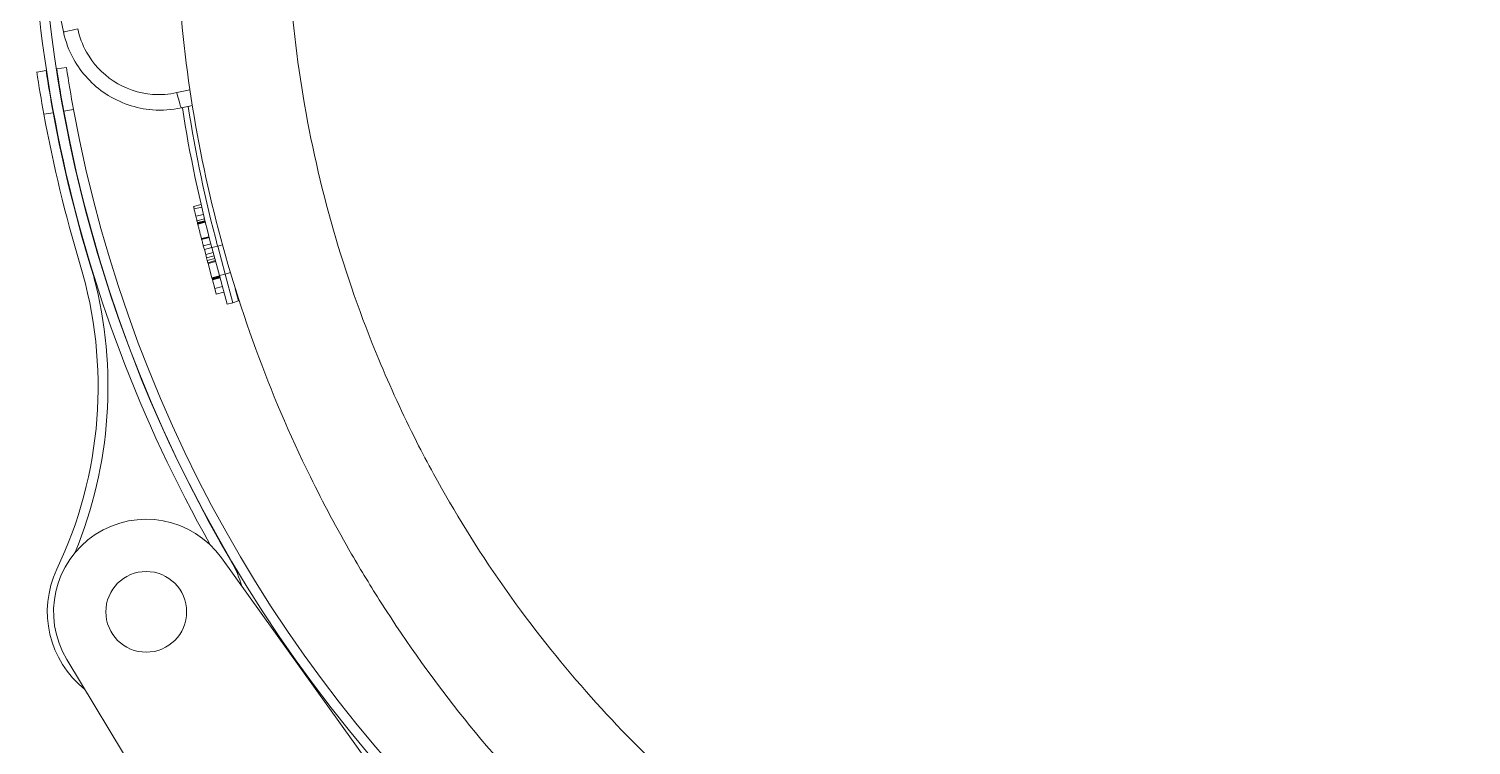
# Model space of a CAD drawing. Extents: x 0 to 216, y -4 to 280.
# Drawn here: x 151.51 to 163.66, y 137.07 to 143.1 of the extents above; entities that cross this region are included whole.
import ezdxf

# ---------------------------------------------------------------- set-up
doc = ezdxf.new("R2010")
doc.units = 0
doc.header["$LTSCALE"] = 10
doc.header["$MEASUREMENT"] = 0
doc.layers.add('CADdetails-3-FINE', color=11, linetype='CONTINUOUS', lineweight=5)
doc.layers.add('CADdetails-5-MEDIUM', color=4, linetype='CONTINUOUS', lineweight=18)

msp = doc.modelspace()

# ---------------------------------------------------------------- linework, layer by layer
at = {"layer": 'CADdetails-3-FINE'}
for p, q in [((151.66, 142.751), (151.581, 142.739)), ((151.831, 142.777), (151.749, 142.765)), ((151.641, 142.384), (151.72, 142.396)), ((151.809, 142.41), (151.891, 142.422)), ((152.799, 142.437), (152.892, 142.457)), ((154.366, 136.93), (153.137, 138.644)), ((151.835, 137.787), (153.419, 135.162))]:
    msp.add_line(p, q, dxfattribs=at)
msp.add_circle((152.503, 138.19), 0.34, dxfattribs=at)
for centre, radius, start, end in [((163.247, 144.514), 11.8, 188.6491, 190.3968), ((163.247, 144.514), 11.72, 188.6491, 190.4088), ((163.247, 144.514), 11.63, 188.6491, 190.4224), ((163.247, 144.514), 11.547, 188.6491, 190.4352), ((152.503, 138.19), 0.78, 35.6332, 211.0994), ((152.503, 138.19), 0.833, 15.0235, 30.4819), ((152.503, 138.19), 0.833, 154.5196, 231.7091)]:
    msp.add_arc(centre, radius, start, end, dxfattribs=at)
for centre, major_axis, ratio, start_param, end_param in [((151.936, 143.105), (-0.13, -0.028), 0.002521, 0, 1.498135), ((152.771, 142.567), (0.029, -0.13), 0.073082, 4.714969, 6.283185)]:
    msp.add_ellipse(centre, major_axis=major_axis, ratio=ratio, start_param=start_param, end_param=end_param, dxfattribs=at)
for points, knots in [([(151.806, 143.078), (151.823, 142.996), (151.853, 142.918), (151.958, 142.729), (152.051, 142.629), (152.279, 142.478), (152.416, 142.431), (152.637, 142.414), (152.719, 142.419), (152.799, 142.437)], [0, 0, 0, 0, 0.1596599, 0.1596599, 0.4151158, 0.4151158, 0.6849296, 0.6849296, 0.8422588, 0.8422588, 0.8422588, 0.8422588]), ([(152.761, 142.565), (152.694, 142.55), (152.625, 142.545), (152.439, 142.559), (152.324, 142.599), (152.133, 142.725), (152.054, 142.81), (151.966, 142.968), (151.941, 143.035), (151.927, 143.103)], [-0.8422588, -0.8422588, -0.8422588, -0.8422588, -0.6849296, -0.6849296, -0.4151158, -0.4151158, -0.1596599, -0.1596599, 0, 0, 0, 0])]:
    msp.add_open_spline(points, degree=3, knots=knots, dxfattribs=at)
msp.add_open_spline([(152.871, 142.589), (152.835, 142.581), (152.798, 142.573), (152.761, 142.565)], degree=3, dxfattribs=at)
at = {"layer": 'CADdetails-5-MEDIUM'}
for p, q in [((152.966, 141.623), (152.901, 141.607)), ((152.971, 141.601), (152.906, 141.586)), ((152.986, 141.539), (152.921, 141.524)), ((152.93, 141.486), (152.995, 141.501)), ((152.999, 141.486), (152.934, 141.47)), ((152.999, 141.485), (152.934, 141.469)), ((153, 141.482), (152.935, 141.466)), ((153.001, 141.478), (152.936, 141.462)), ((153.002, 141.474), (152.937, 141.458)), ((153.033, 141.351), (152.968, 141.335)), ((153.034, 141.349), (152.969, 141.332)), ((153.035, 141.344), (152.97, 141.327)), ((153.049, 141.291), (152.984, 141.274)), ((153.057, 141.259), (152.993, 141.242)), ((153.105, 141.272), (153.057, 141.259)), ((153.057, 141.259), (153.12, 141.025)), ((153.145, 141.282), (153.105, 141.272)), ((153.105, 141.272), (153.169, 141.035)), ((153.004, 141.2), (152.993, 141.242)), ((153.068, 141.217), (153.004, 141.2)), ((153.011, 141.172), (153.004, 141.2)), ((153.076, 141.189), (153.011, 141.172)), ((153.017, 141.15), (153.011, 141.172)), ((153.082, 141.167), (153.017, 141.15)), ((153.022, 141.132), (153.017, 141.15)), ((153.086, 141.15), (153.022, 141.132)), ((153.024, 141.125), (153.022, 141.132)), ((153.088, 141.142), (153.024, 141.125)), ((153.056, 141.005), (153.024, 141.125)), ((153.121, 141.022), (153.056, 141.005)), ((153.121, 141.019), (153.057, 141.002)), ((153.123, 141.013), (153.059, 140.996)), ((153.169, 141.035), (153.12, 141.025)), ((153.184, 140.784), (153.12, 141.025)), ((153.212, 141.049), (153.169, 141.035)), ((153.169, 141.035), (153.233, 140.794)), ((153.057, 141.002), (153.056, 141.005)), ((153.059, 140.996), (153.057, 141.002)), ((153.06, 140.991), (153.059, 140.996)), ((153.124, 141.008), (153.06, 140.991)), ((153.125, 141.006), (153.06, 140.989)), ((153.06, 140.989), (153.06, 140.991)), ((153.061, 140.987), (153.06, 140.989)), ((153.125, 141.004), (153.061, 140.987)), ((153.08, 140.915), (153.061, 140.987)), ((153.145, 140.932), (153.08, 140.915)), ((153.093, 140.868), (153.08, 140.915)), ((153.253, 140.913), (153.281, 140.81)), ((153.254, 140.911), (153.254, 140.911)), ((153.254, 140.911), (153.254, 140.911)), ((153.157, 140.885), (153.093, 140.868)), ((153.184, 140.784), (153.233, 140.794)), ((153.233, 140.794), (153.281, 140.81))]:
    msp.add_line(p, q, dxfattribs=at)
for centre, radius, start, end in [((163.247, 144.514), 11.717, 249.5181, 125.6557), ((163.247, 144.514), 11.633, 350.3354, 119.3314), ((163.247, 144.514), 11.717, 174.3443, 209.4662), ((163.247, 144.514), 11.633, 180.6686, 210.4819), ((163.247, 144.514), 11.8, 190.3968, 196.7417), ((163.247, 144.514), 11.72, 190.4088, 197.408), ((163.247, 144.514), 11.63, 190.4224, 269.5776), ((163.247, 144.514), 11.547, 190.4352, 269.5648), ((163.867, 144.155), 11.192, 188.8237, 195), ((163.867, 144.155), 11.142, 188.8079, 195), ((148.525, 140.086), 3.573, 334.5196, 16.7417), ((148.525, 140.086), 3.656, 337.5782, 14.6056)]:
    msp.add_arc(centre, radius, start, end, dxfattribs=at)
for points, knots in [([(158.77, 155.14), (158.129, 154.932), (157.508, 154.661), (155.977, 153.807), (155.117, 153.135), (153.724, 151.643), (153.166, 150.849), (152.175, 148.918), (151.813, 147.747), (151.515, 145.394), (151.564, 144.215), (151.806, 143.078)], [0, 0, 0, 0, 1.521416, 1.521416, 3.955682, 3.955682, 6.126428, 6.126428, 8.852582, 8.852582, 11.477891, 11.477891, 11.477891, 11.477891]), ([(163.248, 154.291), (162.988, 154.277), (162.734, 154.253), (161.726, 154.121), (160.972, 153.934), (159.525, 153.392), (158.833, 153.037), (157.546, 152.18), (156.951, 151.676), (156.156, 150.828), (155.907, 150.53), (155.446, 149.909), (155.234, 149.585), (155.041, 149.251), (154.849, 148.918), (154.675, 148.572), (154.367, 147.862), (154.233, 147.498), (153.896, 146.385), (153.758, 145.618), (153.658, 144.075), (153.698, 143.298), (153.951, 141.774), (154.166, 141.027), (154.556, 140.089), (154.663, 139.856), (154.78, 139.624)], [-7.611724, -7.611724, -7.611724, -7.611724, -7.044451, -7.044451, -5.283339, -5.283339, -3.522226, -3.522226, -1.761113, -1.761113, -0.880556, -0.880556, 0, 0, 0, 0.880556, 0.880556, 1.761113, 1.761113, 3.522226, 3.522226, 5.283339, 5.283339, 7.044451, 7.044451, 7.611724, 7.611724, 7.611724, 7.611724]), ([(158.741, 135.443), (158.916, 135.342), (159.11, 135.237), (159.553, 135.018), (159.808, 134.904), (160.342, 134.693), (160.621, 134.596), (161.202, 134.422), (161.528, 134.34), (162.212, 134.208), (162.571, 134.157), (163.3, 134.094), (163.671, 134.083), (164.402, 134.1), (164.761, 134.129), (165.865, 134.273), (166.619, 134.46), (168.065, 135.002), (168.758, 135.357), (170.045, 136.215), (170.64, 136.718), (171.435, 137.566), (171.683, 137.864), (172.144, 138.486), (172.357, 138.809), (172.742, 139.477), (172.916, 139.822), (173.224, 140.532), (173.358, 140.897), (173.694, 142.009), (173.833, 142.776), (173.932, 144.319), (173.893, 145.097), (173.639, 146.621), (173.425, 147.367), (172.997, 148.395), (172.843, 148.72), (172.493, 149.362), (172.297, 149.677), (171.878, 150.278), (171.655, 150.563), (171.198, 151.09), (170.964, 151.33), (170.524, 151.747), (170.3, 151.94), (169.849, 152.297), (169.623, 152.46), (169.212, 152.735), (169.025, 152.85), (168.849, 152.951)], [20.025951, 20.025951, 20.025951, 20.025951, 20.684994, 20.684994, 21.426412, 21.426412, 22.16783, 22.16783, 22.956752, 22.956752, 23.745673, 23.745673, 24.534594, 24.534594, 25.323516, 25.323516, 27.084629, 27.084629, 28.845742, 28.845742, 30.606854, 30.606854, 31.487411, 31.487411, 32.367967, 32.367967, 33.248524, 33.248524, 34.12908, 34.12908, 35.890193, 35.890193, 37.651306, 37.651306, 39.412419, 39.412419, 40.20134, 40.20134, 40.990262, 40.990262, 41.779183, 41.779183, 42.568104, 42.568104, 43.309522, 43.309522, 44.05094, 44.05094, 44.709984, 44.709984, 44.709984, 44.709984]), ([(154.233, 138.676), (154.109, 138.891), (153.993, 139.108), (153.709, 139.688), (153.555, 140.051), (153.15, 141.158), (152.956, 141.944), (152.744, 143.535), (152.726, 144.341), (152.862, 145.937), (153.017, 146.728), (153.378, 147.88), (153.52, 148.259), (153.845, 149.001), (154.029, 149.365), (154.233, 149.718)], [25.962172, 25.962172, 25.962172, 25.962172, 26.489818, 26.489818, 27.35872, 27.35872, 29.223246, 29.223246, 31.087772, 31.087772, 32.952298, 32.952298, 33.884561, 33.884561, 34.816824, 34.816824, 34.816824, 34.816824]), ([(152.906, 141.586), (152.905, 141.593), (152.903, 141.599), (152.903, 141.602), (152.902, 141.606), (152.901, 141.607), (152.901, 141.607)], [0, 0, 0, 0, 0.1118715, 0.1118715, 0.1118715, 0.2237422, 0.2237422, 0.2237422, 0.2237422]), ([(152.921, 141.524), (152.919, 141.533), (152.917, 141.542), (152.915, 141.55), (152.911, 141.565), (152.909, 141.577), (152.906, 141.586)], [0.2260805, 0.2260805, 0.2260805, 0.2260805, 0.281148, 0.281148, 0.281148, 0.3819554, 0.3819554, 0.3819554, 0.3819554]), ([(152.93, 141.486), (152.929, 141.491), (152.928, 141.497), (152.926, 141.503), (152.924, 141.511), (152.922, 141.518), (152.921, 141.524)], [-1.742297, -1.742297, -1.742297, -1.742297, -1.122118, -1.122118, -1.122118, -0.340631, -0.340631, -0.340631, -0.340631]), ([(152.934, 141.47), (152.933, 141.475), (152.932, 141.479), (152.931, 141.482), (152.931, 141.484), (152.93, 141.486), (152.93, 141.486)], [0, 0, 0, 0, 0.1221751, 0.1221751, 0.1221751, 0.2347589, 0.2347589, 0.2347589, 0.2347589]), ([(152.934, 141.469), (152.934, 141.469), (152.934, 141.469), (152.934, 141.47), (152.934, 141.47), (152.934, 141.47), (152.934, 141.47)], [0, 0, 0, 0, 0.004953777, 0.004953777, 0.004953777, 0.009905839, 0.009905839, 0.009905839, 0.009905839]), ([(152.935, 141.466), (152.935, 141.466), (152.935, 141.467), (152.935, 141.467), (152.935, 141.468), (152.935, 141.468), (152.935, 141.468), (152.934, 141.469), (152.934, 141.469), (152.934, 141.469)], [0, 0, 0, 0, 0.00345834, 0.00345834, 0.00345834, 0.00675651, 0.00675651, 0.00675651, 0.01055909, 0.01055909, 0.01055909, 0.01055909]), ([(152.936, 141.462), (152.936, 141.462), (152.936, 141.463), (152.936, 141.463), (152.936, 141.464), (152.935, 141.465), (152.935, 141.466)], [0, 0, 0, 0, 0.0028366, 0.0028366, 0.0028366, 0.006637653, 0.006637653, 0.006637653, 0.006637653]), ([(152.937, 141.458), (152.937, 141.459), (152.937, 141.459), (152.937, 141.46), (152.936, 141.461), (152.936, 141.461), (152.936, 141.462)], [0, 0, 0, 0, 0.003504346, 0.003504346, 0.003504346, 0.007018314, 0.007018314, 0.007018314, 0.007018314]), ([(152.968, 141.335), (152.968, 141.335), (152.966, 141.345), (152.966, 141.345), (152.961, 141.361), (152.955, 141.385), (152.951, 141.404), (152.948, 141.414), (152.946, 141.424), (152.943, 141.433), (152.942, 141.437), (152.941, 141.442), (152.94, 141.447), (152.939, 141.449), (152.939, 141.452), (152.938, 141.454), (152.938, 141.456), (152.937, 141.458), (152.937, 141.458)], [0, 0, 0, 0, 0.0027711, 0.0027711, 0.0027711, 0.0650426, 0.0650426, 0.0650426, 0.0979623, 0.0979623, 0.0979623, 0.114875, 0.114875, 0.114875, 0.1230191, 0.1230191, 0.1230191, 0.131494, 0.131494, 0.131494, 0.131494]), ([(152.969, 141.332), (152.969, 141.332), (152.969, 141.332), (152.969, 141.332), (152.969, 141.332), (152.969, 141.332), (152.969, 141.333), (152.969, 141.333), (152.969, 141.334), (152.968, 141.335)], [0.001533663, 0.001533663, 0.001533663, 0.001533663, 0.003454734, 0.003454734, 0.003454734, 0.00673993, 0.00673993, 0.00673993, 0.011449537, 0.011449537, 0.011449537, 0.011449537]), ([(152.984, 141.274), (152.981, 141.285), (152.978, 141.296), (152.976, 141.304), (152.974, 141.313), (152.972, 141.321), (152.97, 141.327)], [0, 0, 0, 0, 0.0829572, 0.0829572, 0.0829572, 0.1665506, 0.1665506, 0.1665506, 0.1665506]), ([(154.78, 139.624), (154.826, 139.534), (154.874, 139.443), (155.098, 139.033), (155.293, 138.717), (155.712, 138.116), (155.936, 137.831), (156.393, 137.305), (156.626, 137.064), (157.067, 136.648), (157.291, 136.454), (157.741, 136.097), (157.967, 135.934), (158.379, 135.659), (158.566, 135.544), (158.741, 135.443)], [7.611724, 7.611724, 7.611724, 7.611724, 7.833373, 7.833373, 8.622294, 8.622294, 9.411216, 9.411216, 10.200137, 10.200137, 10.941555, 10.941555, 11.682973, 11.682973, 12.342017, 12.342017, 12.342017, 12.342017]), ([(158.274, 134.635), (158.219, 134.667), (158.161, 134.701), (157.884, 134.868), (157.647, 135.021), (157.16, 135.367), (156.908, 135.561), (156.411, 135.982), (156.166, 136.209), (155.683, 136.698), (155.429, 136.981), (154.937, 137.594), (154.7, 137.923), (154.396, 138.401), (154.313, 138.538), (154.233, 138.676)], [21.259047, 21.259047, 21.259047, 21.259047, 21.472639, 21.472639, 22.27613, 22.27613, 23.079621, 23.079621, 23.883112, 23.883112, 24.752014, 24.752014, 25.620916, 25.620916, 25.962172, 25.962172, 25.962172, 25.962172]), ([(173.358, 138.676), (173.154, 138.323), (172.931, 137.982), (172.451, 137.33), (172.194, 137.017), (171.376, 136.129), (170.769, 135.599), (169.455, 134.683), (168.748, 134.296), (167.263, 133.684), (166.486, 133.458), (165.324, 133.255), (164.933, 133.207), (164.132, 133.153), (163.722, 133.148), (162.909, 133.184), (162.505, 133.224), (161.73, 133.343), (161.357, 133.422), (160.692, 133.595), (160.372, 133.694), (159.76, 133.914), (159.466, 134.035), (158.922, 134.284), (158.672, 134.413), (158.388, 134.57), (158.33, 134.603), (158.274, 134.635)], [0, 0, 0, 0, 0.932263, 0.932263, 1.864526, 1.864526, 3.729052, 3.729052, 5.593578, 5.593578, 7.458104, 7.458104, 8.327006, 8.327006, 9.195908, 9.195908, 10.06481, 10.06481, 10.933712, 10.933712, 11.737203, 11.737203, 12.540694, 12.540694, 13.344185, 13.344185, 13.557777, 13.557777, 13.557777, 13.557777])]:
    msp.add_open_spline(points, degree=3, knots=knots, dxfattribs=at)
for points in [[(152.97, 141.327), (152.97, 141.329), (152.969, 141.33), (152.969, 141.332)], [(152.993, 141.242), (152.99, 141.253), (152.987, 141.264), (152.984, 141.274)]]:
    msp.add_open_spline(points, degree=3, dxfattribs=at)

doc.saveas('drawing.dxf')
